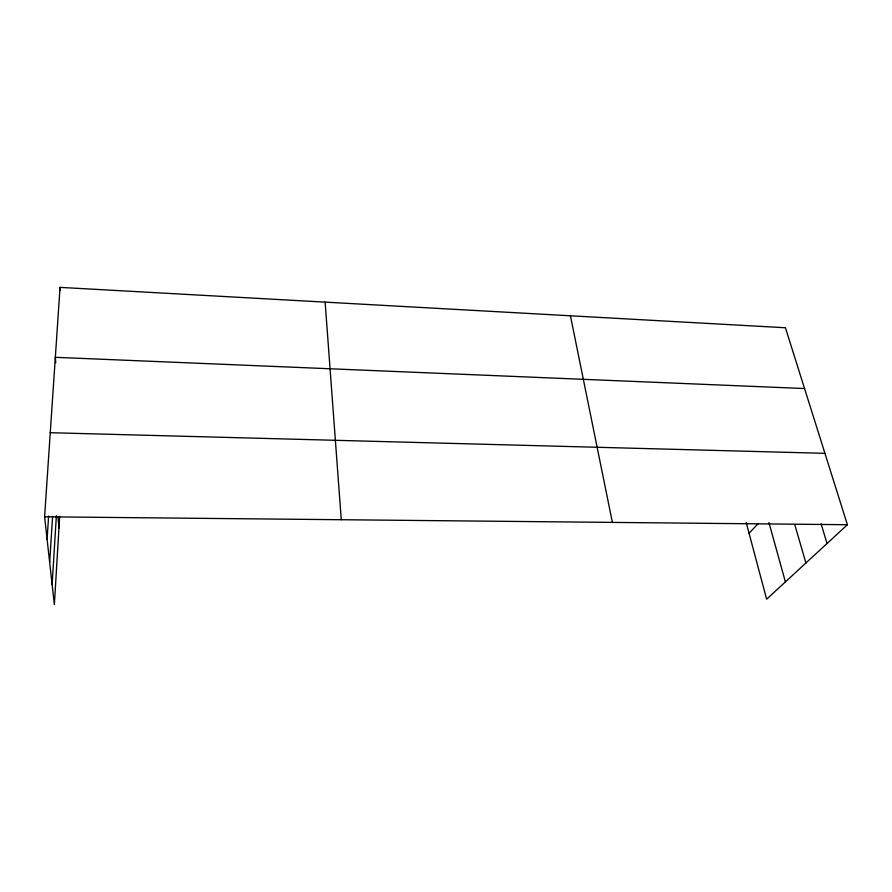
<?xml version="1.0" encoding="UTF-8"?>
<svg xmlns="http://www.w3.org/2000/svg" width="892" height="892" viewBox="0 0 892 892"><rect width="100%" height="100%" fill="white"/><g stroke="black" fill="none" stroke-linecap="round" stroke-linejoin="round"><path stroke-width="1.34" d="M59.641 516.858L54.356 604.631L44.6 516.791L60.043 287.369L785.428 327.754L847.4 524.719L766.641 599.201L746.191 522.534M52.126 584.561L56.374 515.743M49.662 562.395L52.572 516.669M47.098 539.292L48.625 515.977M749.046 533.26L758.356 523.459M44.6 516.791L847.4 524.719M50.264 432.709L824.944 453.337M804.551 388.544L55.337 357.313L55.75 362.732M821.041 523.671L827.04 543.496M794.805 524.708L805.9 562.997M768.926 522.556L785.395 581.907M570.434 315.779L612.391 522.4M57.969 517.037L58.972 527.964M325.123 302.12L341.268 519.724M60.043 287.369L60.221 290.056"/></g></svg>
